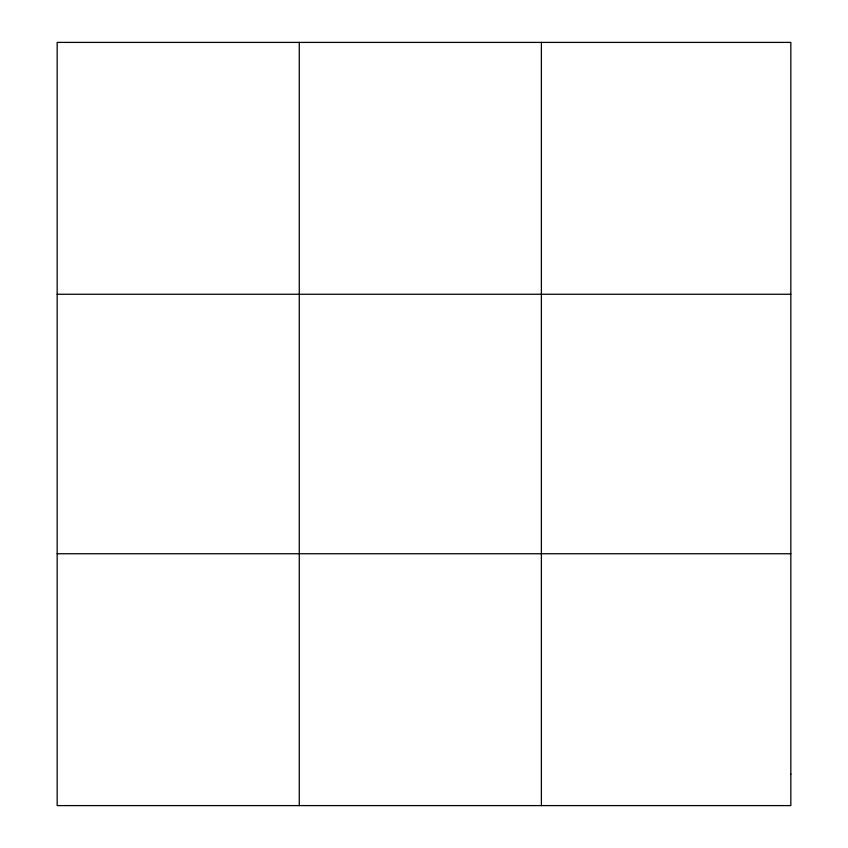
<?xml version="1.0" encoding="UTF-8"?>
<svg xmlns="http://www.w3.org/2000/svg" width="848" height="848" viewBox="0 0 848 848"><rect width="100%" height="100%" fill="white"/><g stroke="black" fill="none" stroke-linecap="round" stroke-linejoin="round"><path stroke-width="1.27" d="M299.27 42.4L299.27 805.6M541.384 42.4L541.384 805.6M57.166 294.256L790.834 294.256M57.166 553.744L790.834 553.744M790.834 774.118L790.834 805.6L57.166 805.6L57.166 42.4L790.834 42.4L790.834 774.118"/></g></svg>
